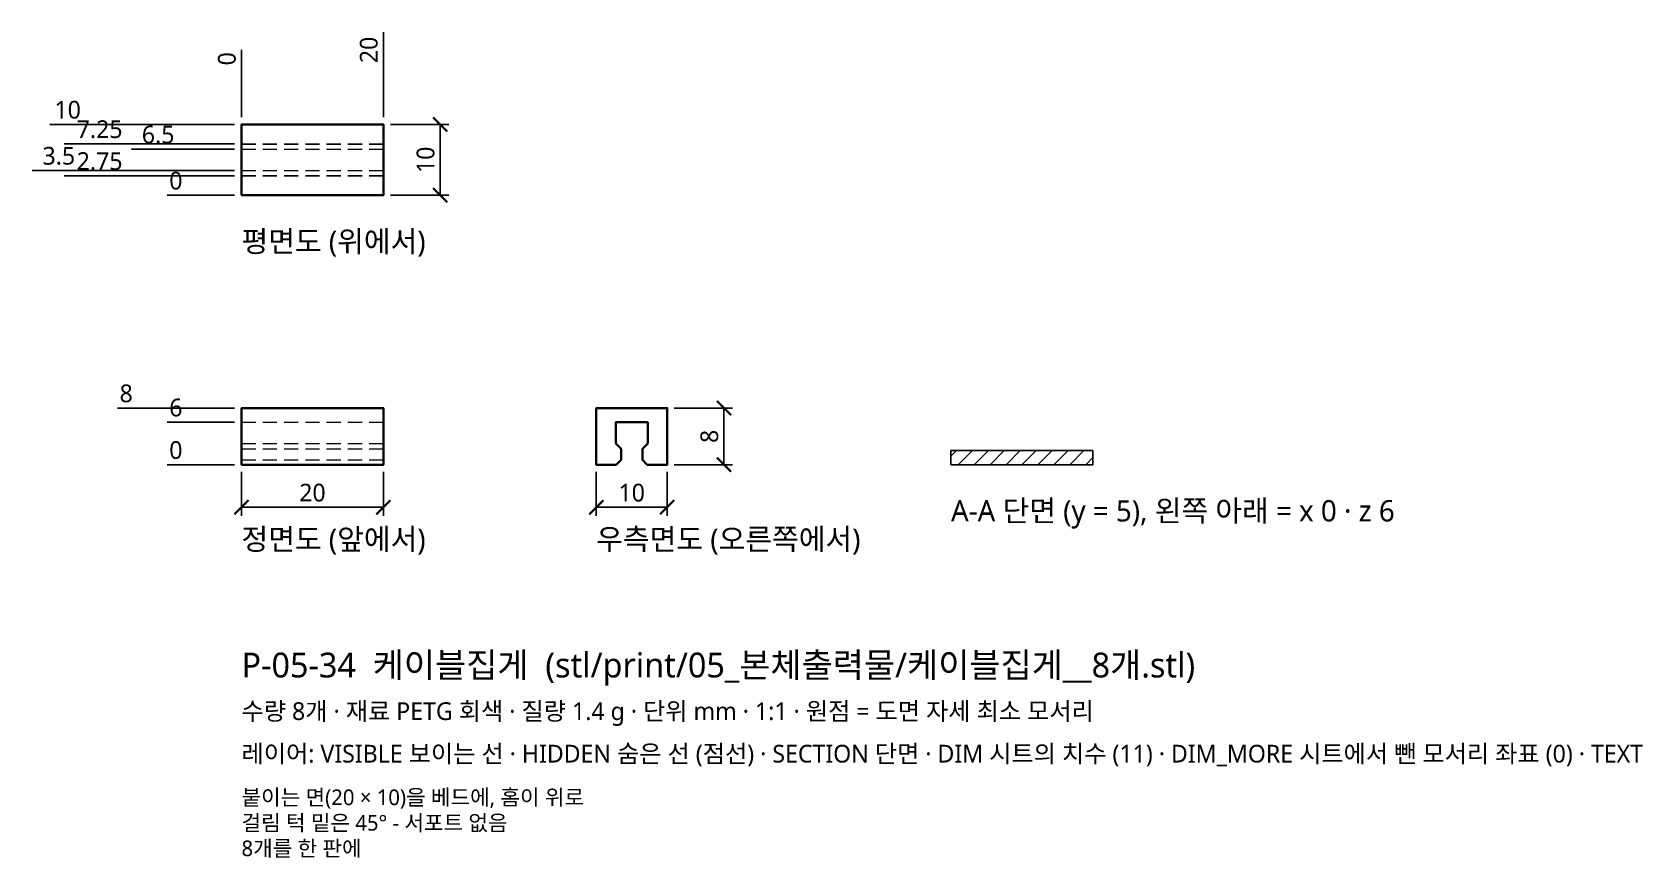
# Model space of a CAD drawing. Header units: millimetres. Extents: x -30 to 198, y -55 to 61.
import ezdxf

# ---------------------------------------------------------------- set-up
doc = ezdxf.new("R2010")
doc.units = ezdxf.units.MM
doc.linetypes.add('HIDDEN', pattern=[3, 2, -1])
for name, color, linetype, lineweight in [('DIM', 4, 'CONTINUOUS', 13), ('HIDDEN', 8, 'HIDDEN', 18), ('SECTION', 5, 'CONTINUOUS', 25), ('TEXT', 7, 'CONTINUOUS', 18), ('VISIBLE', 7, 'CONTINUOUS', 35)]:
    doc.layers.add(name, color=color, linetype=linetype, lineweight=lineweight)
doc.styles.add('KR', font='malgun.ttf')
doc.dimstyles.new('TOCCATA', dxfattribs={"dimtxt": 2.5, "dimasz": 2, "dimexe": 1.2, "dimexo": 1, "dimgap": 0.8, "dimtad": 1, "dimdsep": 46, "dimtxsty": 'KR', "dimblk": 'ARCHTICK', "dimcen": 2.5, "dimazin": 3, "dimtfac": 0.5, "dimtmove": 2, "dimatfit": 3})

# ---------------------------------------------------------------- blocks, each defined once
blk = doc.blocks.new('_ARCHTICK')
at = {"color": 0, "linetype": 'BYBLOCK', "const_width": 0.15}
blk.add_lwpolyline([(-0.5, -0.5), (0.5, 0.5)], dxfattribs=at)

msp = doc.modelspace()

# ---------------------------------------------------------------- hatches: boundary and pattern name
at = {"layer": 'SECTION'}
h = msp.add_hatch(dxfattribs=at)
h.set_pattern_fill('ANSI31', scale=0.5)
h.paths.add_polyline_path([(120, 2), (100, 2), (100, 0), (120, 0)])

# ---------------------------------------------------------------- linework, layer by layer
at = {"layer": 'HIDDEN'}
for points in [[(0, 45.25), (20, 45.25)], [(0, 45.2), (20, 45.2)], [(0, 44.5), (20, 44.5)], [(0, 41.5), (20, 41.5)], [(0, 40.8), (20, 40.8)], [(0, 40.75), (20, 40.75)], [(0, 6), (20, 6)], [(0, 3), (20, 3)], [(0, 2.25), (20, 2.25)], [(0, 0.7), (20, 0.7)]]:
    msp.add_lwpolyline(points, dxfattribs=at)
at = {"layer": 'SECTION'}
msp.add_lwpolyline([(120, 2), (100, 2), (100, 0), (120, 0)], close=True, dxfattribs=at)
at = {"layer": 'VISIBLE'}
for points in [[(0, 38), (0, 48), (20, 48), (20, 38), (0, 38)], [(0, 0), (0, 8), (20, 8), (20, 0), (0, 0)], [(52.75, 3), (53.5, 2.25), (53.5, 0.7), (52.8, 0), (50, 0), (50, 8), (60, 8), (60, 0), (57.2, 0), (56.5, 0.7), (56.5, 2.25)], [(52.75, 3), (52.75, 6), (57.25, 6), (57.25, 3), (56.5, 2.25)]]:
    msp.add_lwpolyline(points, dxfattribs=at)

# ---------------------------------------------------------------- texts
at = {"layer": 'TEXT', "style": 'KR'}
for s, height, p in [('평면도 (위에서)', 3, (0, 30)), ('A-A 단면 (y = 5), 왼쪽 아래 = x 0 · z 6', 3, (100, -8)), ('정면도 (앞에서)', 3, (0, -12)), ('우측면도 (오른쪽에서)', 3, (50, -12)), ('P-05-34  케이블집게  (stl/print/05_본체출력물/케이블집게__8개.stl)', 3.5, (0, -30)), ('수량 8개 · 재료 PETG 회색 · 질량 1.4 g · 단위 mm · 1:1 · 원점 = 도면 자세 최소 모서리', 2.5, (0, -36)), ('레이어: VISIBLE 보이는 선 · HIDDEN 숨은 선 (점선) · SECTION 단면 · DIM 시트의 치수 (11) · DIM_MORE 시트에서 뺀 모서리 좌표 (0) · TEXT', 2.5, (0, -42)), ('붙이는 면(20 × 10)을 베드에, 홈이 위로', 2.2, (0, -48)), ('걸림 턱 밑은 45° - 서포트 없음', 2.2, (0, -51.6)), ('8개를 한 판에', 2.2, (0, -55.2))]:
    msp.add_text(s, height=height, dxfattribs=at).set_placement(p)

# ---------------------------------------------------------------- dimensions: what is measured, and where the dimension line sits
at = {"layer": 'DIM'}
for feature_location, offset, dtype, origin in [((20, 48), (0, 8), 1, (0, 38)), ((0, 48), (0, 8), 1, (0, 38)), ((0, 48), (-22, 0), 0, (0, 38)), ((0, 45.25), (-15, 0), 0, (0, 38)), ((0, 44.5), (-8, 0), 0, (0, 38)), ((0, 41.5), (-22, 0), 0, (0, 38)), ((0, 40.75), (-15, 0), 0, (0, 38)), ((0, 38), (-8, 0), 0, (0, 38)), ((0, 8), (-15, 0), 0, (0, 0)), ((0, 6), (-8, 0), 0, (0, 0)), ((0, 0), (-8, 0), 0, (0, 0))]:
    msp.add_ordinate_dim(feature_location=feature_location, offset=offset, dtype=dtype, origin=origin, dimstyle='TOCCATA', dxfattribs=at).render()
for base, p1, p2 in [((28, 38), (20, 38), (20, 48)), ((68, 0), (60, 0), (60, 8))]:
    msp.add_linear_dim(base=base, p1=p1, p2=p2, angle=90, dimstyle='TOCCATA', dxfattribs=at).render()
for base, p1, p2 in [((0, -6), (0, 0), (20, 0)), ((50, -6), (50, 0), (60, 0))]:
    msp.add_linear_dim(base=base, p1=p1, p2=p2, dimstyle='TOCCATA', dxfattribs=at).render()

doc.saveas('drawing.dxf')
